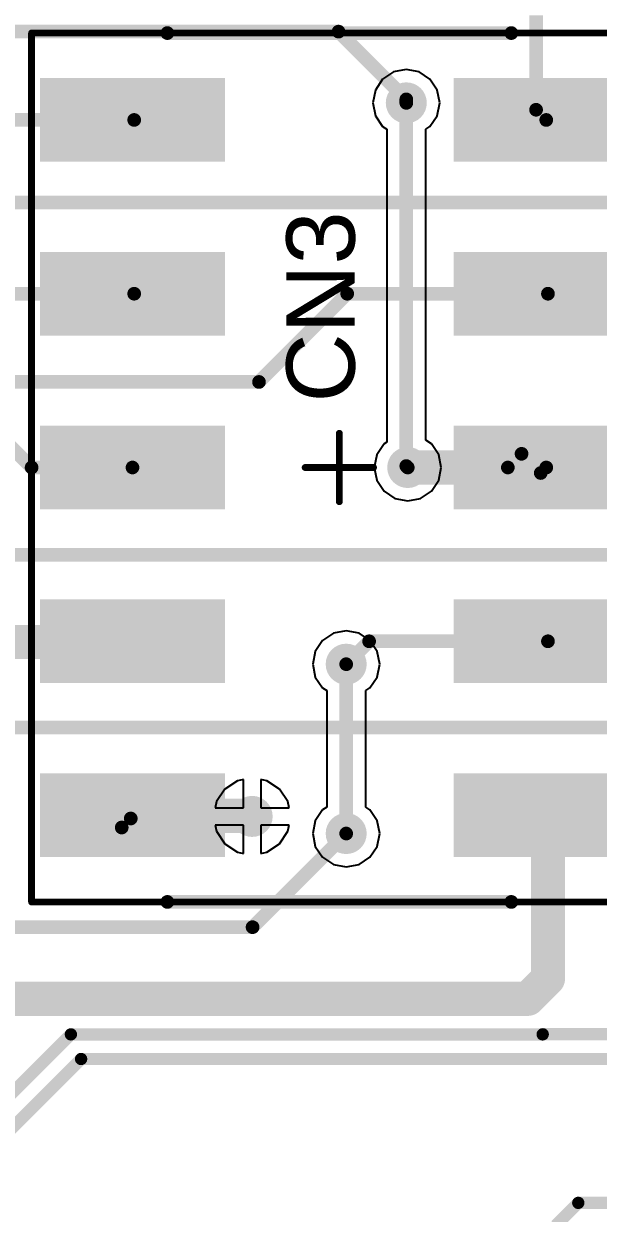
# Model space of a CAD drawing. Header units: inches. Extents: x 0 to 7.57, y 0 to 3.51.
# Drawn here: x 2.102 to 2.432, y 1.185 to 1.87 of the extents above; entities that cross this region are included whole.
import ezdxf

# ---------------------------------------------------------------- set-up
doc = ezdxf.new("R2010")
doc.units = ezdxf.units.IN
doc.header["$MEASUREMENT"] = 0
for name, color, linetype in [('Bottom Solder', 6, 'Continuous'), ('L1', 1, 'Continuous'), ('L2', 5, 'Continuous'), ('Top Courtyard', 56, 'Continuous'), ('Top Overlay', 2, 'Continuous'), ('Top Paste', 8, 'Continuous'), ('Top Solder', 216, 'Continuous'), ('Via Holes', 16, 'Continuous')]:
    doc.layers.add(name, color=color, linetype=linetype)
doc.styles.add('Arial', font='', dxfattribs={"height": 0.2})
doc.styles.get('Arial').set_extended_font_data('Arial')

# ---------------------------------------------------------------- blocks, each defined once
blk = doc.blocks.new('2X5_100_MILS_SMD_7')
at = {"layer": 'L1'}
for points in [[(-0.22008, 0.06988), (-0.22008, 0.16831), (-0.17992, 0.16831), (-0.17992, 0.06988)], [(-0.12008, 0.06988), (-0.12008, 0.16831), (-0.07992, 0.16831), (-0.07992, 0.06988)], [(-0.02008, 0.06988), (-0.02008, 0.16831), (0.02008, 0.16831), (0.02008, 0.06988)], [(0.07992, 0.06988), (0.07992, 0.16831), (0.12008, 0.16831), (0.12008, 0.06988)], [(0.17992, 0.06988), (0.17992, 0.16831), (0.22008, 0.16831), (0.22008, 0.06988)], [(-0.22008, -0.16831), (-0.22008, -0.06988), (-0.17992, -0.06988), (-0.17992, -0.16831)], [(-0.12008, -0.16831), (-0.12008, -0.06988), (-0.07992, -0.06988), (-0.07992, -0.16831)], [(-0.02008, -0.16831), (-0.02008, -0.06988), (0.02008, -0.06988), (0.02008, -0.16831)], [(0.07992, -0.16831), (0.07992, -0.06988), (0.12008, -0.06988), (0.12008, -0.16831)], [(0.17992, -0.16831), (0.17992, -0.06988), (0.22008, -0.06988), (0.22008, -0.16831)]]:
    blk.add_hatch(color=1, dxfattribs=at).paths.add_polyline_path(points)
at = {"layer": 'Top Paste'}
for points in [[(-0.22008, 0.06988), (-0.22008, 0.16831), (-0.17992, 0.16831), (-0.17992, 0.06988)], [(-0.12008, 0.06988), (-0.12008, 0.16831), (-0.07992, 0.16831), (-0.07992, 0.06988)], [(-0.02008, 0.06988), (-0.02008, 0.16831), (0.02008, 0.16831), (0.02008, 0.06988)], [(0.07992, 0.06988), (0.07992, 0.16831), (0.12008, 0.16831), (0.12008, 0.06988)], [(0.17992, 0.06988), (0.17992, 0.16831), (0.22008, 0.16831), (0.22008, 0.06988)], [(-0.22008, -0.16831), (-0.22008, -0.06988), (-0.17992, -0.06988), (-0.17992, -0.16831)], [(-0.12008, -0.16831), (-0.12008, -0.06988), (-0.07992, -0.06988), (-0.07992, -0.16831)], [(-0.02008, -0.16831), (-0.02008, -0.06988), (0.02008, -0.06988), (0.02008, -0.16831)], [(0.07992, -0.16831), (0.07992, -0.06988), (0.12008, -0.06988), (0.12008, -0.16831)], [(0.17992, -0.16831), (0.17992, -0.06988), (0.22008, -0.06988), (0.22008, -0.16831)]]:
    blk.add_hatch(color=8, dxfattribs=at).paths.add_polyline_path(points)
at = {"layer": 'Top Solder'}
for points in [[(-0.22408, 0.06588), (-0.22408, 0.17231), (-0.17592, 0.17231), (-0.17592, 0.06588)], [(-0.12408, 0.06588), (-0.12408, 0.17231), (-0.07592, 0.17231), (-0.07592, 0.06588)], [(-0.02408, 0.06588), (-0.02408, 0.17231), (0.02408, 0.17231), (0.02408, 0.06588)], [(0.07592, 0.06588), (0.07592, 0.17231), (0.12408, 0.17231), (0.12408, 0.06588)], [(0.17592, 0.06588), (0.17592, 0.17231), (0.22408, 0.17231), (0.22408, 0.06588)], [(-0.22408, -0.17231), (-0.22408, -0.06588), (-0.17592, -0.06588), (-0.17592, -0.17231)], [(-0.12408, -0.17231), (-0.12408, -0.06588), (-0.07592, -0.06588), (-0.07592, -0.17231)], [(-0.02408, -0.17231), (-0.02408, -0.06588), (0.02408, -0.06588), (0.02408, -0.17231)], [(0.07592, -0.17231), (0.07592, -0.06588), (0.12408, -0.06588), (0.12408, -0.17231)], [(0.17592, -0.17231), (0.17592, -0.06588), (0.22408, -0.06588), (0.22408, -0.17231)]]:
    blk.add_hatch(color=216, dxfattribs=at).paths.add_polyline_path(points)
at = {"layer": 'Top Courtyard'}
for points in [[(-0.25, 0.17717, 0.00394, 0.00394, 0), (-0.25, -0.17717, 0.00394, 0.00394, 0)], [(-0.25, 0.17717, 0.00394, 0.00394, 0), (0.25, 0.17717, 0.00394, 0.00394, 0)], [(0.25, 0.17717, 0.00394, 0.00394, 0), (0.25, -0.17717, 0.00394, 0.00394, 0)], [(0, 0.01969, 0.00394, 0.00394, 0), (0, -0.01969, 0.00394, 0.00394, 0)], [(-0.01969, 0, 0.00394, 0.00394, 0), (0.01969, 0, 0.00394, 0.00394, 0)], [(-0.25, -0.17717, 0.00394, 0.00394, 0), (0.25, -0.17717, 0.00394, 0.00394, 0)]]:
    blk.add_lwpolyline(points, format="xyseb", dxfattribs=at)
for points in [[(-0.25098, 0.17717, 0.00197, 0.00197, 1), (-0.24902, 0.17717, 0.00197, 0.00197, 1)], [(-0.25098, 0.17717, 0.00197, 0.00197, 1), (-0.24902, 0.17717, 0.00197, 0.00197, 1)], [(0.24902, 0.17717, 0.00197, 0.00197, 1), (0.25098, 0.17717, 0.00197, 0.00197, 1)], [(0.24902, 0.17717, 0.00197, 0.00197, 1), (0.25098, 0.17717, 0.00197, 0.00197, 1)], [(-0.00098, 0.01969, 0.00197, 0.00197, 1), (0.00098, 0.01969, 0.00197, 0.00197, 1)], [(-0.02067, 0, 0.00197, 0.00197, 1), (-0.0187, 0, 0.00197, 0.00197, 1)], [(0.0187, 0, 0.00197, 0.00197, 1), (0.02067, 0, 0.00197, 0.00197, 1)], [(-0.00098, -0.01969, 0.00197, 0.00197, 1), (0.00098, -0.01969, 0.00197, 0.00197, 1)], [(-0.25098, -0.17717, 0.00197, 0.00197, 1), (-0.24902, -0.17717, 0.00197, 0.00197, 1)], [(-0.25098, -0.17717, 0.00197, 0.00197, 1), (-0.24902, -0.17717, 0.00197, 0.00197, 1)], [(0.24902, -0.17717, 0.00197, 0.00197, 1), (0.25098, -0.17717, 0.00197, 0.00197, 1)], [(0.24902, -0.17717, 0.00197, 0.00197, 1), (0.25098, -0.17717, 0.00197, 0.00197, 1)]]:
    blk.add_lwpolyline(points, format="xyseb", close=True, dxfattribs=at)
at = {"layer": 'Top Overlay'}
for points in [[(-0.25, 0.09902, 0.00787, 0.00787, 0), (-0.25, -0.09902, 0.00787, 0.00787, 0)], [(0.25, 0.09902, 0.00787, 0.00787, 0), (0.25, -0.09902, 0.00787, 0.00787, 0)]]:
    blk.add_lwpolyline(points, format="xyseb", dxfattribs=at)
for points in [[(-0.25197, 0.09902, 0.00394, 0.00394, 1), (-0.24803, 0.09902, 0.00394, 0.00394, 1)], [(0.24803, 0.09902, 0.00394, 0.00394, 1), (0.25197, 0.09902, 0.00394, 0.00394, 1)], [(-0.25197, -0.09902, 0.00394, 0.00394, 1), (-0.24803, -0.09902, 0.00394, 0.00394, 1)], [(0.24803, -0.09902, 0.00394, 0.00394, 1), (0.25197, -0.09902, 0.00394, 0.00394, 1)]]:
    blk.add_lwpolyline(points, format="xyseb", close=True, dxfattribs=at)
at = {"layer": 'Top Courtyard', "style": 'Arial'}
blk.add_text('CN3', height=0.03937, dxfattribs=at).set_placement((0.0374, -0.00886))
at = {"layer": 'Top Overlay', "style": 'Arial'}
blk.add_text('1', height=0.04921, rotation=270, dxfattribs=at).set_placement((-0.22244, -0.19587))

msp = doc.modelspace()

# ---------------------------------------------------------------- hatches: boundary and pattern name
at = {"layer": 'Bottom Solder'}
h = msp.add_hatch(color=6, dxfattribs=at)
edge = h.paths.add_edge_path()
edge.add_arc((2.322, 1.824), 0.00991, 0, 360)
h = msp.add_hatch(color=6, dxfattribs=at)
edge = h.paths.add_edge_path()
edge.add_arc((2.32283, 1.61417), 0.00991, 0, 360)
h = msp.add_hatch(color=6, dxfattribs=at)
edge = h.paths.add_edge_path()
edge.add_arc((2.2874, 1.50098), 0.00991, 0, 360)
h = msp.add_hatch(color=6, dxfattribs=at)
edge = h.paths.add_edge_path()
edge.add_arc((2.23327, 1.41339), 0.00991, 0, 360)
h = msp.add_hatch(color=6, dxfattribs=at)
edge = h.paths.add_edge_path()
edge.add_arc((2.2874, 1.40354), 0.00991, 0, 360)
at = {"layer": 'L1'}
h = msp.add_hatch(color=1, dxfattribs=at)
edge = h.paths.add_edge_path()
edge.add_arc((2.322, 1.824), 0.01181, 0, 360)
h = msp.add_hatch(color=1, dxfattribs=at)
edge = h.paths.add_edge_path()
edge.add_arc((2.32283, 1.61417), 0.01181, 0, 360)
h = msp.add_hatch(color=1, dxfattribs=at)
edge = h.paths.add_edge_path()
edge.add_arc((2.2874, 1.50098), 0.01181, 0, 360)
h = msp.add_hatch(color=1, dxfattribs=at)
edge = h.paths.add_edge_path()
edge.add_arc((2.23327, 1.41339), 0.01181, 0, 360)
h = msp.add_hatch(color=1, dxfattribs=at)
edge = h.paths.add_edge_path()
edge.add_arc((2.2874, 1.40354), 0.01181, 0, 360)
at = {"layer": 'L2'}
h = msp.add_hatch(color=5, dxfattribs=at)
edge = h.paths.add_edge_path()
edge.add_arc((2.322, 1.824), 0.01181, 0, 360)
h = msp.add_hatch(color=5, dxfattribs=at)
edge = h.paths.add_edge_path()
edge.add_arc((2.32283, 1.61417), 0.01181, 0, 360)
h = msp.add_hatch(color=5, dxfattribs=at)
edge = h.paths.add_edge_path()
edge.add_arc((2.2874, 1.50098), 0.01181, 0, 360)
h = msp.add_hatch(color=5, dxfattribs=at)
edge = h.paths.add_edge_path()
edge.add_arc((2.23327, 1.41339), 0.01181, 0, 360)
h = msp.add_hatch(color=5, dxfattribs=at)
edge = h.paths.add_edge_path()
edge.add_arc((2.2874, 1.40354), 0.01181, 0, 360)
at = {"layer": 'Top Solder'}
h = msp.add_hatch(color=216, dxfattribs=at)
edge = h.paths.add_edge_path()
edge.add_arc((2.322, 1.824), 0.00991, 0, 360)
h = msp.add_hatch(color=216, dxfattribs=at)
edge = h.paths.add_edge_path()
edge.add_arc((2.32283, 1.61417), 0.00991, 0, 360)
h = msp.add_hatch(color=216, dxfattribs=at)
edge = h.paths.add_edge_path()
edge.add_arc((2.2874, 1.50098), 0.00991, 0, 360)
h = msp.add_hatch(color=216, dxfattribs=at)
edge = h.paths.add_edge_path()
edge.add_arc((2.23327, 1.41339), 0.00991, 0, 360)
h = msp.add_hatch(color=216, dxfattribs=at)
edge = h.paths.add_edge_path()
edge.add_arc((2.2874, 1.40354), 0.00991, 0, 360)
at = {"layer": 'Via Holes'}
h = msp.add_hatch(color=7, dxfattribs=at)
edge = h.paths.add_edge_path()
edge.add_arc((2.322, 1.824), 0.00591, 0, 360)
h = msp.add_hatch(color=7, dxfattribs=at)
edge = h.paths.add_edge_path()
edge.add_arc((2.32283, 1.61417), 0.00591, 0, 360)
h = msp.add_hatch(color=7, dxfattribs=at)
edge = h.paths.add_edge_path()
edge.add_arc((2.2874, 1.50098), 0.00591, 0, 360)
h = msp.add_hatch(color=7, dxfattribs=at)
edge = h.paths.add_edge_path()
edge.add_arc((2.23327, 1.41339), 0.00591, 0, 360)
h = msp.add_hatch(color=7, dxfattribs=at)
edge = h.paths.add_edge_path()
edge.add_arc((2.2874, 1.40354), 0.00591, 0, 360)

# ---------------------------------------------------------------- linework, layer by layer
at = {"layer": 'L1'}
for points in [[(2.39671, 1.82003, 0.00787, 0.00787, 0), (2.39671, 1.87429, 0.00787, 0.00787, 0)], [(2.038, 1.865, 0.00787, 0.00787, 0), (2.283, 1.865, 0.00787, 0.00787, 0)], [(2.283, 1.865, 0.00787, 0.00787, 0), (2.322, 1.826, 0.00787, 0.00787, 0)], [(2.322, 1.824, 0.00787, 0.00787, 0), (2.322, 1.826, 0.00787, 0.00787, 0)], [(2.39671, 1.82003, 0.00787, 0.00787, 0), (2.40256, 1.81417, 0.00787, 0.00787, 0)], [(2.0687, 1.81417, 0.00787, 0.00787, 0), (2.16535, 1.81417, 0.00787, 0.00787, 0)], [(1.96063, 1.76673, 0.00787, 0.00787, 0), (2.53248, 1.76673, 0.00787, 0.00787, 0)], [(2.02517, 1.71417, 0.00787, 0.00787, 0), (2.16535, 1.71417, 0.00787, 0.00787, 0)], [(2.2372, 1.66339, 0.00787, 0.00787, 0), (2.28799, 1.71417, 0.00787, 0.00787, 0)], [(2.28799, 1.71417, 0.00787, 0.00787, 0), (2.40354, 1.71417, 0.00787, 0.00787, 0)], [(2.01735, 1.66339, 0.00787, 0.00787, 0), (2.2372, 1.66339, 0.00787, 0.00787, 0)], [(2.08268, 1.6378, 0.00787, 0.00787, 0), (2.1063, 1.61417, 0.00787, 0.00787, 0)], [(2.32283, 1.61417, 0.01969, 0.01969, 0), (2.38046, 1.61417, 0.01969, 0.01969, 0)], [(2.38046, 1.61417, 0.00787, 0.00787, 0), (2.38834, 1.62205, 0.00787, 0.00787, 0)], [(2.38834, 1.62205, 0.00787, 0.00787, 0), (2.39939, 1.611, 0.00787, 0.00787, 0)], [(2.1063, 1.61417, 0.00787, 0.00787, 0), (2.16437, 1.61417, 0.00787, 0.00787, 0)], [(2.39939, 1.611, 0.00787, 0.00787, 0), (2.40256, 1.61417, 0.00787, 0.00787, 0)], [(2.07382, 1.56398, 0.00787, 0.00787, 0), (2.56299, 1.56398, 0.00787, 0.00787, 0)], [(2.07874, 1.51378, 0.01969, 0.01969, 0), (2.16102, 1.51378, 0.01969, 0.01969, 0)], [(2.16102, 1.51378, 0.01969, 0.01969, 0), (2.16299, 1.51181, 0.01969, 0.01969, 0)], [(2.16299, 1.51181, 0.01969, 0.01969, 0), (2.16535, 1.51417, 0.01969, 0.01969, 0)], [(2.2874, 1.50098, 0.00787, 0.00787, 0), (2.30059, 1.51417, 0.00787, 0.00787, 0)], [(2.30059, 1.51417, 0.00787, 0.00787, 0), (2.40354, 1.51417, 0.00787, 0.00787, 0)], [(2.04792, 1.46457, 0.00787, 0.00787, 0), (2.51673, 1.46457, 0.00787, 0.00787, 0)], [(2.16437, 1.41417, 0.01969, 0.01969, 0), (2.16476, 1.41378, 0.01969, 0.01969, 0)], [(2.40354, 1.31997, 0.01969, 0.01969, 0), (2.40354, 1.41417, 0.01969, 0.01969, 0)], [(2.16339, 1.4122, 0.01969, 0.01969, 0), (2.16929, 1.4063, 0.01969, 0.01969, 0)], [(2.16476, 1.41378, 0.01969, 0.01969, 0), (2.23287, 1.41378, 0.01969, 0.01969, 0)], [(2.23287, 1.41378, 0.01969, 0.01969, 0), (2.23327, 1.41339, 0.01969, 0.01969, 0)], [(2.15818, 1.407, 0.00787, 0.00787, 0), (2.16339, 1.4122, 0.00787, 0.00787, 0)], [(2.2335, 1.34965, 0.00787, 0.00787, 0), (2.2874, 1.40354, 0.00787, 0.00787, 0)], [(1.74531, 1.34965, 0.00787, 0.00787, 0), (2.2335, 1.34965, 0.00787, 0.00787, 0)], [(2.39201, 1.30844, 0.01969, 0.01969, 0), (2.40354, 1.31997, 0.01969, 0.01969, 0)], [(1.84843, 1.30844, 0.01969, 0.01969, 0), (2.39201, 1.30844, 0.01969, 0.01969, 0)], [(2.01005, 1.16909, 0.00709, 0.00709, 0), (2.12892, 1.28796, 0.00709, 0.00709, 0)], [(2.12892, 1.28796, 0.00709, 0.00709, 0), (2.40049, 1.28796, 0.00709, 0.00709, 0)], [(2.40049, 1.28796, 0.00709, 0.00709, 0), (2.40053, 1.288, 0.00709, 0.00709, 0)], [(2.40053, 1.288, 0.00709, 0.00709, 0), (2.619, 1.288, 0.00709, 0.00709, 0)], [(2.00765, 1.14665, 0.00709, 0.00709, 0), (2.13479, 1.27379, 0.00709, 0.00709, 0)], [(2.13479, 1.27379, 0.00709, 0.00709, 0), (2.62579, 1.27379, 0.00709, 0.00709, 0)], [(2.408, 1.178, 0.00709, 0.00709, 0), (2.421, 1.191, 0.00709, 0.00709, 0)], [(2.421, 1.191, 0.00709, 0.00709, 0), (2.495, 1.191, 0.00709, 0.00709, 0)]]:
    msp.add_lwpolyline(points, format="xyseb", dxfattribs=at)
for points in [[(2.28103, 1.865, 0.00394, 0.00394, 1), (2.28497, 1.865, 0.00394, 0.00394, 1)], [(2.28103, 1.865, 0.00394, 0.00394, 1), (2.28497, 1.865, 0.00394, 0.00394, 1)], [(2.32003, 1.826, 0.00394, 0.00394, 1), (2.32397, 1.826, 0.00394, 0.00394, 1)], [(2.32003, 1.826, 0.00394, 0.00394, 1), (2.32397, 1.826, 0.00394, 0.00394, 1)], [(2.32003, 1.824, 0.00394, 0.00394, 1), (2.32397, 1.824, 0.00394, 0.00394, 1)], [(2.39474, 1.82003, 0.00394, 0.00394, 1), (2.39868, 1.82003, 0.00394, 0.00394, 1)], [(2.39474, 1.82003, 0.00394, 0.00394, 1), (2.39868, 1.82003, 0.00394, 0.00394, 1)], [(2.16339, 1.81417, 0.00394, 0.00394, 1), (2.16732, 1.81417, 0.00394, 0.00394, 1)], [(2.40059, 1.81417, 0.00394, 0.00394, 1), (2.40453, 1.81417, 0.00394, 0.00394, 1)], [(2.16339, 1.71417, 0.00394, 0.00394, 1), (2.16732, 1.71417, 0.00394, 0.00394, 1)], [(2.28602, 1.71417, 0.00394, 0.00394, 1), (2.28996, 1.71417, 0.00394, 0.00394, 1)], [(2.28602, 1.71417, 0.00394, 0.00394, 1), (2.28996, 1.71417, 0.00394, 0.00394, 1)], [(2.40157, 1.71417, 0.00394, 0.00394, 1), (2.40551, 1.71417, 0.00394, 0.00394, 1)], [(2.23524, 1.66339, 0.00394, 0.00394, 1), (2.23917, 1.66339, 0.00394, 0.00394, 1)], [(2.23524, 1.66339, 0.00394, 0.00394, 1), (2.23917, 1.66339, 0.00394, 0.00394, 1)], [(2.31791, 1.61417, 0.00984, 0.00984, 1), (2.32776, 1.61417, 0.00984, 0.00984, 1)], [(2.37554, 1.61417, 0.00984, 0.00984, 1), (2.38539, 1.61417, 0.00984, 0.00984, 1)], [(2.38637, 1.62205, 0.00394, 0.00394, 1), (2.39031, 1.62205, 0.00394, 0.00394, 1)], [(2.38637, 1.62205, 0.00394, 0.00394, 1), (2.39031, 1.62205, 0.00394, 0.00394, 1)], [(2.10433, 1.61417, 0.00394, 0.00394, 1), (2.10827, 1.61417, 0.00394, 0.00394, 1)], [(2.10433, 1.61417, 0.00394, 0.00394, 1), (2.10827, 1.61417, 0.00394, 0.00394, 1)], [(2.1624, 1.61417, 0.00394, 0.00394, 1), (2.16634, 1.61417, 0.00394, 0.00394, 1)], [(2.3785, 1.61417, 0.00394, 0.00394, 1), (2.38243, 1.61417, 0.00394, 0.00394, 1)], [(2.40059, 1.61417, 0.00394, 0.00394, 1), (2.40453, 1.61417, 0.00394, 0.00394, 1)], [(2.39742, 1.611, 0.00394, 0.00394, 1), (2.40135, 1.611, 0.00394, 0.00394, 1)], [(2.39742, 1.611, 0.00394, 0.00394, 1), (2.40135, 1.611, 0.00394, 0.00394, 1)], [(2.1561, 1.51378, 0.00984, 0.00984, 1), (2.16594, 1.51378, 0.00984, 0.00984, 1)], [(2.1561, 1.51378, 0.00984, 0.00984, 1), (2.16594, 1.51378, 0.00984, 0.00984, 1)], [(2.15807, 1.51181, 0.00984, 0.00984, 1), (2.16791, 1.51181, 0.00984, 0.00984, 1)], [(2.15807, 1.51181, 0.00984, 0.00984, 1), (2.16791, 1.51181, 0.00984, 0.00984, 1)], [(2.16043, 1.51417, 0.00984, 0.00984, 1), (2.17028, 1.51417, 0.00984, 0.00984, 1)], [(2.29862, 1.51417, 0.00394, 0.00394, 1), (2.30256, 1.51417, 0.00394, 0.00394, 1)], [(2.29862, 1.51417, 0.00394, 0.00394, 1), (2.30256, 1.51417, 0.00394, 0.00394, 1)], [(2.40157, 1.51417, 0.00394, 0.00394, 1), (2.40551, 1.51417, 0.00394, 0.00394, 1)], [(2.28543, 1.50098, 0.00394, 0.00394, 1), (2.28937, 1.50098, 0.00394, 0.00394, 1)], [(2.15945, 1.41417, 0.00984, 0.00984, 1), (2.16929, 1.41417, 0.00984, 0.00984, 1)], [(2.39862, 1.41417, 0.00984, 0.00984, 1), (2.40846, 1.41417, 0.00984, 0.00984, 1)], [(2.15846, 1.4122, 0.00984, 0.00984, 1), (2.16831, 1.4122, 0.00984, 0.00984, 1)], [(2.15984, 1.41378, 0.00984, 0.00984, 1), (2.16968, 1.41378, 0.00984, 0.00984, 1)], [(2.15984, 1.41378, 0.00984, 0.00984, 1), (2.16968, 1.41378, 0.00984, 0.00984, 1)], [(2.22795, 1.41378, 0.00984, 0.00984, 1), (2.2378, 1.41378, 0.00984, 0.00984, 1)], [(2.22795, 1.41378, 0.00984, 0.00984, 1), (2.2378, 1.41378, 0.00984, 0.00984, 1)], [(2.22835, 1.41339, 0.00984, 0.00984, 1), (2.23819, 1.41339, 0.00984, 0.00984, 1)], [(2.15621, 1.407, 0.00394, 0.00394, 1), (2.16015, 1.407, 0.00394, 0.00394, 1)], [(2.16142, 1.4122, 0.00394, 0.00394, 1), (2.16535, 1.4122, 0.00394, 0.00394, 1)], [(2.16437, 1.4063, 0.00984, 0.00984, 1), (2.17421, 1.4063, 0.00984, 0.00984, 1)], [(2.28543, 1.40354, 0.00394, 0.00394, 1), (2.28937, 1.40354, 0.00394, 0.00394, 1)], [(2.23154, 1.34965, 0.00394, 0.00394, 1), (2.23547, 1.34965, 0.00394, 0.00394, 1)], [(2.23154, 1.34965, 0.00394, 0.00394, 1), (2.23547, 1.34965, 0.00394, 0.00394, 1)], [(2.39862, 1.31997, 0.00984, 0.00984, 1), (2.40846, 1.31997, 0.00984, 0.00984, 1)], [(2.39862, 1.31997, 0.00984, 0.00984, 1), (2.40846, 1.31997, 0.00984, 0.00984, 1)], [(2.38709, 1.30844, 0.00984, 0.00984, 1), (2.39693, 1.30844, 0.00984, 0.00984, 1)], [(2.38709, 1.30844, 0.00984, 0.00984, 1), (2.39693, 1.30844, 0.00984, 0.00984, 1)], [(2.12715, 1.28796, 0.00354, 0.00354, 1), (2.13069, 1.28796, 0.00354, 0.00354, 1)], [(2.12715, 1.28796, 0.00354, 0.00354, 1), (2.13069, 1.28796, 0.00354, 0.00354, 1)], [(2.39872, 1.28796, 0.00354, 0.00354, 1), (2.40226, 1.28796, 0.00354, 0.00354, 1)], [(2.39872, 1.28796, 0.00354, 0.00354, 1), (2.40226, 1.28796, 0.00354, 0.00354, 1)], [(2.39876, 1.288, 0.00354, 0.00354, 1), (2.4023, 1.288, 0.00354, 0.00354, 1)], [(2.39876, 1.288, 0.00354, 0.00354, 1), (2.4023, 1.288, 0.00354, 0.00354, 1)], [(2.13302, 1.27379, 0.00354, 0.00354, 1), (2.13656, 1.27379, 0.00354, 0.00354, 1)], [(2.13302, 1.27379, 0.00354, 0.00354, 1), (2.13656, 1.27379, 0.00354, 0.00354, 1)], [(2.41923, 1.191, 0.00354, 0.00354, 1), (2.42277, 1.191, 0.00354, 0.00354, 1)], [(2.41923, 1.191, 0.00354, 0.00354, 1), (2.42277, 1.191, 0.00354, 0.00354, 1)]]:
    msp.add_lwpolyline(points, format="xyseb", close=True, dxfattribs=at)
at = {"layer": 'L2'}
for p, q in [((2.31463, 1.8418), (2.30838, 1.83762)), ((2.322, 1.84327), (2.31463, 1.8418)), ((2.32937, 1.8418), (2.322, 1.84327)), ((2.33562, 1.83762), (2.32937, 1.8418)), ((2.30838, 1.83762), (2.3042, 1.83137)), ((2.3398, 1.83137), (2.33562, 1.83762)), ((2.3042, 1.83137), (2.30273, 1.824)), ((2.34127, 1.824), (2.3398, 1.83137)), ((2.30273, 1.824), (2.3042, 1.81663)), ((2.3398, 1.81663), (2.34127, 1.824)), ((2.3042, 1.81663), (2.30838, 1.81038)), ((2.33562, 1.81038), (2.3398, 1.81663)), ((2.30838, 1.81038), (2.31076, 1.80878)), ((2.31076, 1.80878), (2.31076, 1.62883)), ((2.33324, 1.80878), (2.33562, 1.81038)), ((2.33324, 1.62995), (2.33324, 1.80878)), ((2.33646, 1.6278), (2.33324, 1.62995)), ((2.30921, 1.6278), (2.30503, 1.62155)), ((2.31076, 1.62883), (2.30921, 1.6278)), ((2.34064, 1.62155), (2.33646, 1.6278)), ((2.30503, 1.62155), (2.30357, 1.61417)), ((2.3421, 1.61417), (2.34064, 1.62155)), ((2.30357, 1.61417), (2.30503, 1.6068)), ((2.34064, 1.6068), (2.3421, 1.61417)), ((2.30503, 1.6068), (2.30921, 1.60055)), ((2.33646, 1.60055), (2.34064, 1.6068)), ((2.30921, 1.60055), (2.31546, 1.59637)), ((2.31546, 1.59637), (2.32283, 1.59491)), ((2.32283, 1.59491), (2.33021, 1.59637)), ((2.33021, 1.59637), (2.33646, 1.60055)), ((2.2874, 1.52025), (2.28003, 1.51879)), ((2.29478, 1.51879), (2.2874, 1.52025)), ((2.27378, 1.51461), (2.2696, 1.50836)), ((2.28003, 1.51879), (2.27378, 1.51461)), ((2.30103, 1.51461), (2.29478, 1.51879)), ((2.3052, 1.50836), (2.30103, 1.51461)), ((2.2696, 1.50836), (2.26813, 1.50098)), ((2.30667, 1.50098), (2.3052, 1.50836)), ((2.26813, 1.50098), (2.2696, 1.49361)), ((2.3052, 1.49361), (2.30667, 1.50098)), ((2.2696, 1.49361), (2.27378, 1.48736)), ((2.30103, 1.48736), (2.3052, 1.49361)), ((2.27378, 1.48736), (2.27616, 1.48577)), ((2.27616, 1.48577), (2.27616, 1.41876)), ((2.29864, 1.48577), (2.30103, 1.48736)), ((2.29864, 1.41876), (2.29864, 1.48577)), ((2.22476, 1.43393), (2.21754, 1.42911)), ((2.22827, 1.43463), (2.22476, 1.43393)), ((2.22827, 1.41839), (2.22827, 1.43463)), ((2.24178, 1.43393), (2.23827, 1.43463)), ((2.23827, 1.43463), (2.23827, 1.41839)), ((2.24899, 1.42911), (2.24178, 1.43393)), ((2.21754, 1.42911), (2.21272, 1.4219)), ((2.25381, 1.4219), (2.24899, 1.42911)), ((2.21272, 1.4219), (2.21202, 1.41839)), ((2.21202, 1.41839), (2.22827, 1.41839)), ((2.23827, 1.41839), (2.25451, 1.41839)), ((2.25451, 1.41839), (2.25381, 1.4219)), ((2.27378, 1.41717), (2.2696, 1.41092)), ((2.27616, 1.41876), (2.27378, 1.41717)), ((2.30103, 1.41717), (2.29864, 1.41876)), ((2.3052, 1.41092), (2.30103, 1.41717)), ((2.2696, 1.41092), (2.26813, 1.40354)), ((2.30667, 1.40354), (2.3052, 1.41092)), ((2.22827, 1.40839), (2.21202, 1.40839)), ((2.21202, 1.40839), (2.21272, 1.40488)), ((2.21272, 1.40488), (2.21754, 1.39766)), ((2.22827, 1.39214), (2.22827, 1.40839)), ((2.25451, 1.40839), (2.23827, 1.40839)), ((2.23827, 1.40839), (2.23827, 1.39214)), ((2.24899, 1.39766), (2.25381, 1.40488)), ((2.25381, 1.40488), (2.25451, 1.40839)), ((2.26813, 1.40354), (2.2696, 1.39617)), ((2.3052, 1.39617), (2.30667, 1.40354)), ((2.21754, 1.39766), (2.22476, 1.39284)), ((2.24178, 1.39284), (2.24899, 1.39766)), ((2.22476, 1.39284), (2.22827, 1.39214)), ((2.23827, 1.39214), (2.24178, 1.39284)), ((2.2696, 1.39617), (2.27378, 1.38992)), ((2.27378, 1.38992), (2.28003, 1.38574)), ((2.29478, 1.38574), (2.30103, 1.38992)), ((2.30103, 1.38992), (2.3052, 1.39617)), ((2.28003, 1.38574), (2.2874, 1.38428)), ((2.2874, 1.38428), (2.29478, 1.38574))]:
    msp.add_line(p, q, dxfattribs=at)
for points in [[(2.322, 1.61501, 0.00787, 0.00787, 0), (2.322, 1.824, 0.00787, 0.00787, 0)], [(2.322, 1.61501, 0.00787, 0.00787, 0), (2.32283, 1.61417, 0.00787, 0.00787, 0)], [(2.2874, 1.40354, 0.00787, 0.00787, 0), (2.2874, 1.50098, 0.00787, 0.00787, 0)]]:
    msp.add_lwpolyline(points, format="xyseb", dxfattribs=at)
for points in [[(2.32003, 1.824, 0.00394, 0.00394, 1), (2.32397, 1.824, 0.00394, 0.00394, 1)], [(2.32003, 1.61501, 0.00394, 0.00394, 1), (2.32397, 1.61501, 0.00394, 0.00394, 1)], [(2.32003, 1.61501, 0.00394, 0.00394, 1), (2.32397, 1.61501, 0.00394, 0.00394, 1)], [(2.32087, 1.61417, 0.00394, 0.00394, 1), (2.3248, 1.61417, 0.00394, 0.00394, 1)], [(2.28543, 1.50098, 0.00394, 0.00394, 1), (2.28937, 1.50098, 0.00394, 0.00394, 1)], [(2.28543, 1.40354, 0.00394, 0.00394, 1), (2.28937, 1.40354, 0.00394, 0.00394, 1)]]:
    msp.add_lwpolyline(points, format="xyseb", close=True, dxfattribs=at)

# ---------------------------------------------------------------- block references
at = {"rotation": 90}
msp.add_blockref('2X5_100_MILS_SMD_7', (2.28346, 1.61417), dxfattribs=at)

doc.saveas('drawing.dxf')
